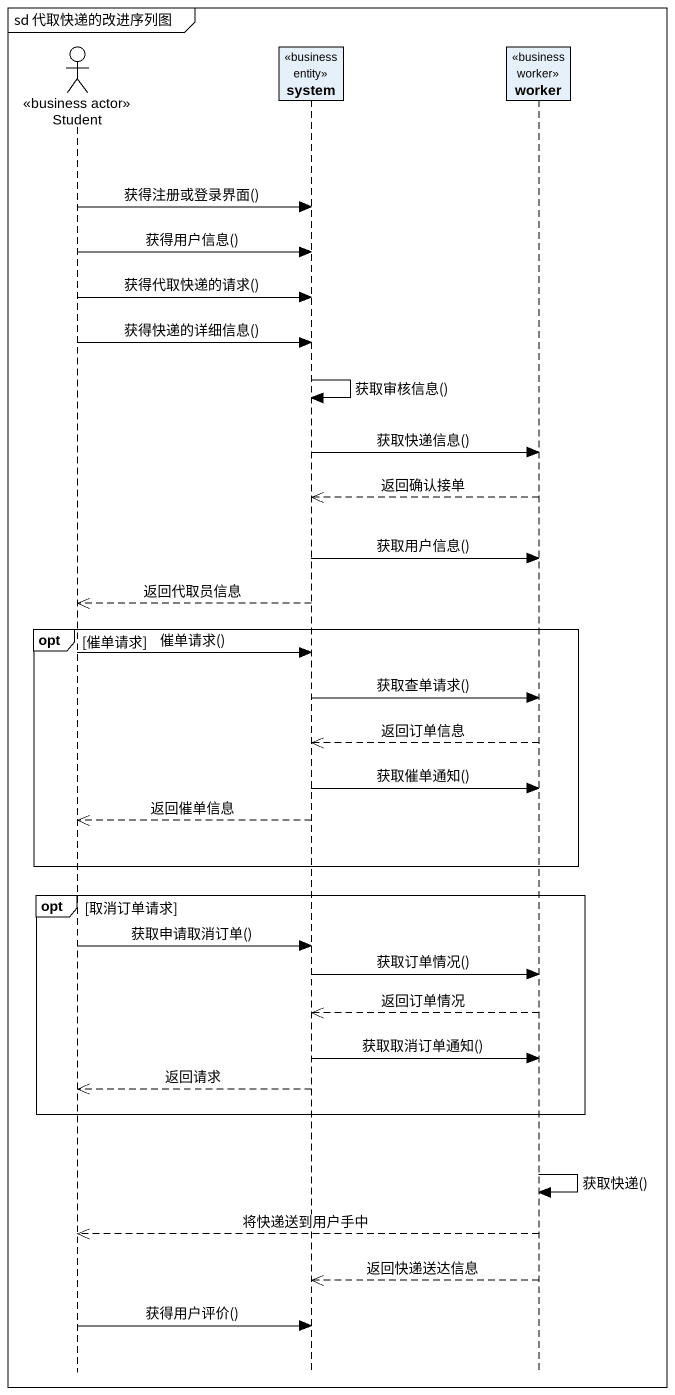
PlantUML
@startuml
mainframe sd 代取快递的改进序列图
hide footbox
actor Student <<business actor>>
participant system <<business entity>>
participant worker <<business worker>>

Student -> system : 获得注册或登录界面()
Student -> system : 获得用户信息()
Student -> system : 获得代取快递的请求()
Student -> system : 获得快递的详细信息()
system -> system : 获取审核信息()
system -> worker : 获取快递信息()
worker -->> system : 返回确认接单
system -> worker : 获取用户信息()
system -->> Student : 返回代取员信息
opt 催单请求
  Student -> system : 催单请求()
  system -> worker : 获取查单请求()
  worker -->> system : 返回订单信息
  system -> worker : 获取催单通知()
  system -->> Student : 返回催单信息
end
opt 取消订单请求
  Student -> system : 获取申请取消订单()
  system -> worker : 获取订单情况()
  worker -->> system : 返回订单情况
  system -> worker : 获取取消订单通知()
  system -->> Student : 返回请求
end
worker -> worker : 获取快递()
worker -->> Student : 将快递送到用户手中
worker -->> system : 返回快递送达信息
Student -> system : 获得用户评价()
@enduml
